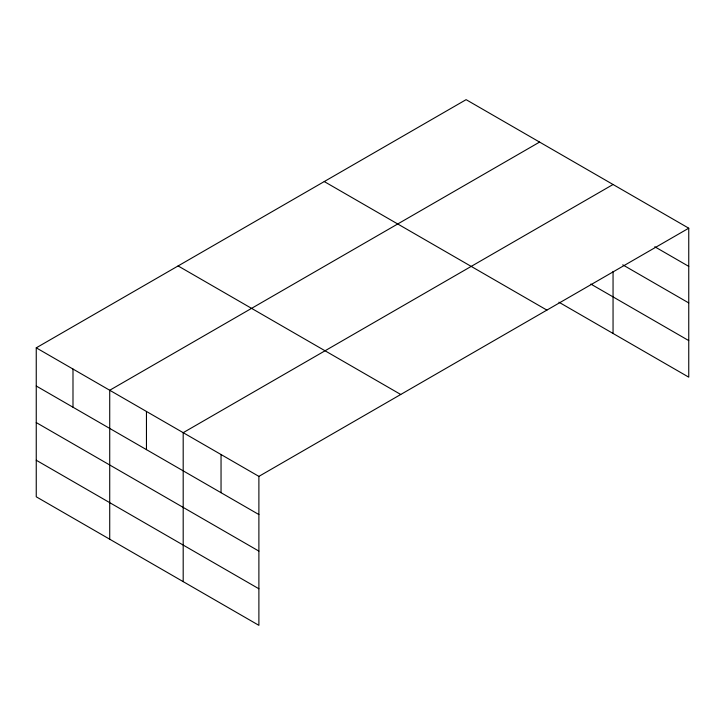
<?xml version="1.0" encoding="UTF-8"?>
<svg xmlns="http://www.w3.org/2000/svg" width="725" height="725" viewBox="0 0 725 725"><rect width="100%" height="100%" fill="white"/><g stroke="black" fill="none" stroke-linecap="round" stroke-linejoin="round"><path stroke-width="1.09" d="M558.912 302.198L688.75 377.163L688.75 228.203L466.112 99.66L36.25 347.837L36.25 496.797L258.888 625.34L258.888 476.379L36.25 347.837M539.581 142.082L109.72 390.258L109.72 539.219M613.051 184.503L183.189 432.68L183.189 581.631M258.888 476.379L688.75 228.203M654.784 246.763L688.75 266.374M622.757 264.833L688.75 302.932M590.821 284.055L688.75 340.596M324.256 181.558L546.895 310.101M178.105 265.939L400.744 394.482M36.25 386.008L258.888 514.551M36.25 422.566L258.888 551.109M36.25 460.239L258.888 588.772M613.051 271.413L613.051 333.455M221.043 454.53L221.043 492.701M146.459 411.465L146.459 449.636M72.989 369.052L72.989 407.214"/></g></svg>
